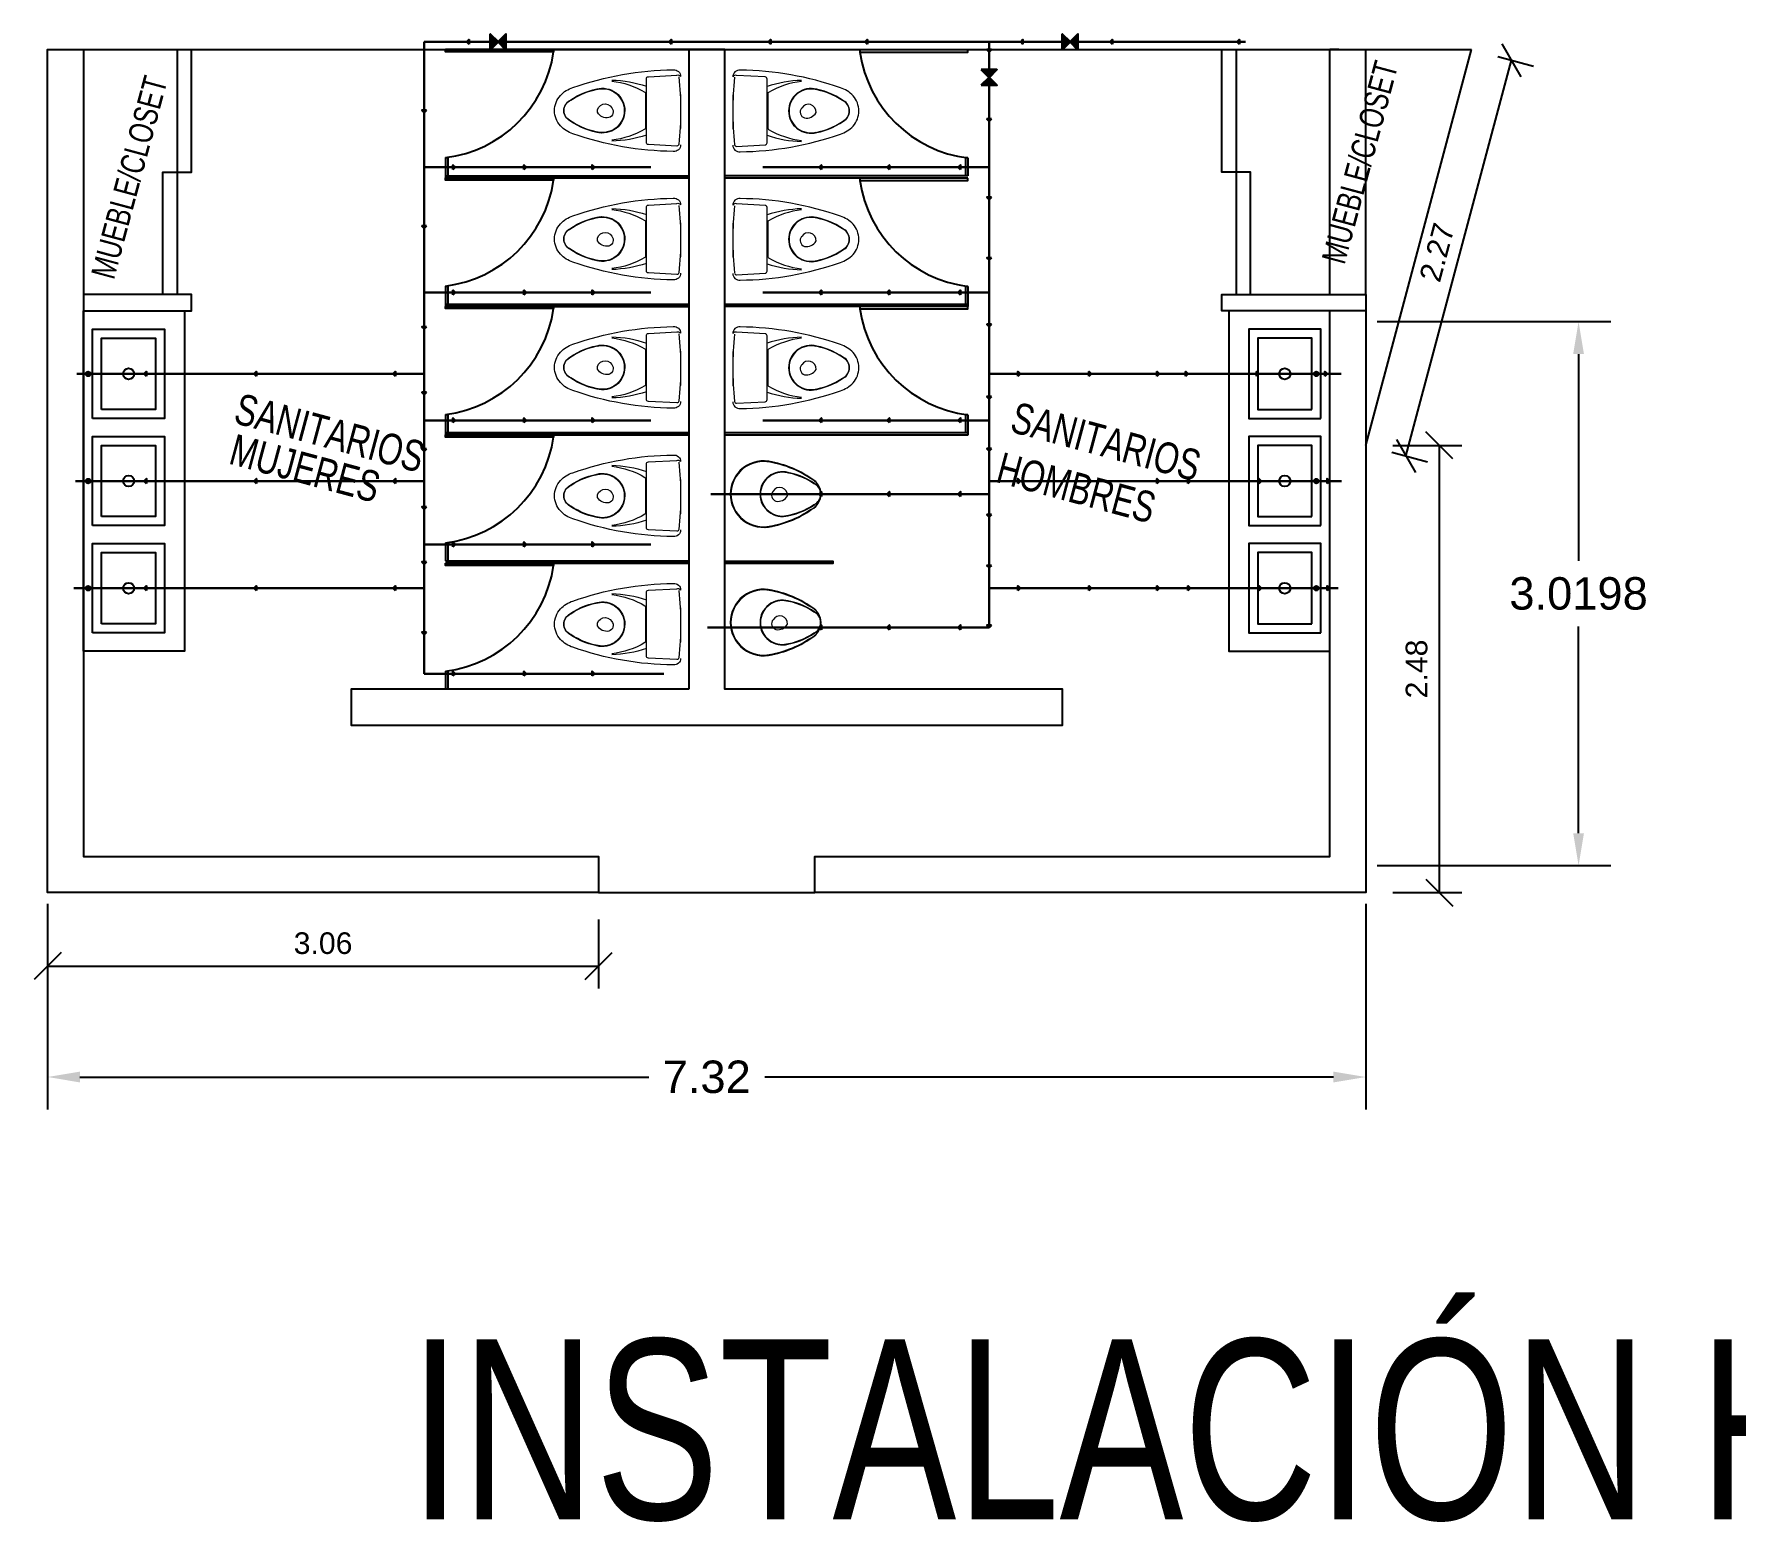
# Model space of a CAD drawing. Header units: millimetres. Extents: x 1309 to 1708, y 884 to 1242.
# Drawn here: x 1539.79 to 1549.24, y 1184.25 to 1192.51 of the extents above; entities that cross this region are included whole.
import ezdxf
from ezdxf.lldxf.tags import DXFTag

# ---------------------------------------------------------------- set-up
doc = ezdxf.new("R2010")
doc.units = ezdxf.units.MM
doc.layers.add('COTAS', color=202, linetype='Continuous', lineweight=0)
doc.layers.add('MOVILIARIO SANITARIO', color=142, linetype='Continuous', lineweight=0)
doc.layers.add('IH', color=170, linetype='Continuous')
doc.layers.add('LINEA LIMITE DE ZONIFICACION', color=2, linetype='Continuous')
doc.styles.add('ARRAY BASE$0$STYLE1', font='swissc.ttf', dxfattribs={"width": 0.9})
doc.styles.get("Standard").update_dxf_attribs({"font": 'arial.ttf'})
doc.styles.add('TEXTO GENERAL', font='swissc.ttf', dxfattribs={"width": 0.9, "height": 1})
tags = doc.linetypes.add('ARRAY BASE$0$CACHE', pattern=[0.24, 0.12, -0.12]).pattern_tags.tags
tags[6:7] = [DXFTag(74, 4), DXFTag(75, 0), DXFTag(340, '0'), DXFTag(46, 1.0), DXFTag(50, 0.0), DXFTag(44, 0.0), DXFTag(45, 0.0)]
tags[4:5] = [DXFTag(74, 4), DXFTag(75, 0), DXFTag(340, '0'), DXFTag(46, 1.0), DXFTag(50, 0.0), DXFTag(44, 0.0), DXFTag(45, 0.0)]
doc.dimstyles.new('metros anotativo', dxfattribs={"dimtxt": 0.12, "dimasz": 0.15, "dimexe": 0.125, "dimexo": 0.15, "dimgap": 0.0652, "dimtad": 1, "dimzin": 1, "dimdsep": 46, "dimtxsty": 'Standard', "dimblk": 'OBLIQUE', "dimcen": 0, "dimadec": 0, "dimazin": 0, "dimtfac": 1, "dimtix": 1, "dimtmove": 0, "dimatfit": 3, "dimfxl": 0.3, "dimarcsym": 0})
doc.dimstyles.get("Standard").update_dxf_attribs({"dimtxt": 0.18, "dimasz": 0.18, "dimexe": 0.18, "dimexo": 0.0625, "dimgap": 0.09, "dimtad": 0, "dimtih": 1, "dimtoh": 1, "dimdec": 4, "dimzin": 0, "dimdsep": 46, "dimtxsty": 'Standard', "dimcen": 0.09, "dimadec": 0, "dimazin": 0, "dimtfac": 1, "dimtdec": 4, "dimtofl": 0, "dimtmove": 0, "dimatfit": 3, "dimfxl": 1, "dimtolj": 1, "dimtzin": 0, "dimarcsym": 0})

# ---------------------------------------------------------------- blocks, each defined once
blk = doc.blocks.new('TAZA')
at = {"lineweight": 0}
for p, q in [((165.5389, 500.0497), (165.3809, 500.0579)), ((165.5498, 499.8612), (165.5498, 500.0382)), ((165.3598, 499.9512), (165.3598, 499.7615)), ((165.5544, 499.9576), (165.5544, 499.8612)), ((165.5499, 499.6842), (165.5498, 499.8612)), ((165.5544, 499.8612), (165.5545, 499.7647)), ((165.3809, 499.6644), (165.539, 499.6727))]:
    blk.add_line(p, q, dxfattribs=at)
for centre, radius, start, end in [((165.3966, 500.0509), 0.0368, 84.189, 180.01), ((165.374, 500.0433), 0.0161, 64.904, 152.06013), ((167.1924, 499.8617), 1.8326, 174.16613, 180.01759), ((165.3845, 498.3654), 1.7222, 70.56938, 89.47271), ((165.5383, 500.0382), 0.0115, 0.01, 87.01), ((165.7581, 499.382), 0.6489, 91.47367, 108.71939), ((165.7975, 499.5533), 0.4752, 96.78563, 120.29354), ((165.5613, 499.9577), 0.00691, 120.29354, 180.01), ((165.7939, 499.8612), 0.1243, 75.1531, 180.01), ((165.7939, 499.8612), 0.1216, 77.25801, 180.01), ((165.7526, 499.6042), 0.3843, 54.75384, 82.7148), ((165.7507, 499.5978), 0.3884, 55.83157, 81.76985), ((165.9139, 499.8421), 0.1537, 42.34763, 73.53768), ((165.9438, 499.8613), 0.0631, 0.01, 66.52644), ((165.9438, 499.8613), 0.0645, 0.01, 61.67657), ((165.9336, 499.8613), 0.1262, 0.01, 41.96988), ((167.1924, 499.8612), 1.8326, 180.00241, 185.85387), ((165.7939, 499.8612), 0.1243, 180.01, 284.8669), ((165.7939, 499.8612), 0.1216, 180.01, 282.76199), ((165.768, 499.8547), 0.034, 139.25036, 252.70004), ((165.7794, 499.8554), 0.0428, 355.25829, 149.96856), ((165.7695, 499.8814), 0.0602, 258.98417, 330.70607), ((165.9438, 499.8613), 0.0631, 293.49356, 0.01), ((165.9438, 499.8613), 0.0645, 298.34343, 0.01), ((165.9336, 499.8613), 0.1262, 318.05012, 0.01), ((165.384, 501.3569), 1.7222, 270.54729, 289.45062), ((165.7579, 500.3405), 0.6489, 251.30061, 268.54633), ((165.5614, 499.7647), 0.00691, 180.01, 239.72646), ((165.7974, 500.1691), 0.4752, 239.72646, 263.23437), ((165.7525, 500.1182), 0.3843, 277.3052, 305.26616), ((165.7506, 500.1247), 0.3884, 278.25015, 304.18843), ((165.9138, 499.8804), 0.1537, 286.48232, 317.67237), ((165.3967, 499.6715), 0.0368, 180.01, 275.831), ((165.3804, 499.6754), 0.0111, 185.85387, 273.01), ((165.5383, 499.6842), 0.0115, 273.01, 0.01)]:
    blk.add_arc(centre, radius, start, end, dxfattribs=at)
blk = doc.blocks.new('_Oblique')
at = {"color": 0, "linetype": 'ByBlock', "lineweight": -2}
blk.add_line((-0.5, -0.5), (0.5, 0.5), dxfattribs=at)
blk = doc.blocks.new('*D230')
at = {"layer": 'COTAS', "color": 0, "lineweight": -2, "ltscale": 2, "transparency": 16777216}
for p, q in [((1539.8638, 1187.5984), (1539.8638, 1187.2155)), ((1542.9238, 1187.5984), (1542.9238, 1187.2155)), ((1539.8638, 1187.3405), (1542.9238, 1187.3405))]:
    blk.add_line(p, q, dxfattribs=at)
at = {"layer": 'Defpoints', "color": 0, "ltscale": 2, "transparency": 16777216}
for p in [(1539.8638, 1187.7484), (1542.9238, 1187.7484), (1542.9238, 1187.3405)]:
    blk.add_point(p, dxfattribs=at)
at = {"layer": 'COTAS', "color": 0, "lineweight": -2, "ltscale": 2, "transparency": 16777216, "xscale": 0.15, "yscale": 0.15, "zscale": 0.15, "rotation": 180}
blk.add_blockref('_Oblique', (1539.8638, 1187.3405), dxfattribs=at)
at = {"layer": 'COTAS', "color": 0, "lineweight": -2, "ltscale": 2, "transparency": 16777216, "xscale": 0.15, "yscale": 0.15, "zscale": 0.15}
blk.add_blockref('_Oblique', (1542.9238, 1187.3405), dxfattribs=at)
at = {"layer": 'COTAS', "color": 0, "ltscale": 2, "transparency": 16777216, "insert": (1541.3938, 1187.4671), "char_height": 0.12, "attachment_point": 5}
blk.add_mtext('3.06', dxfattribs=at)
blk = doc.blocks.new('*D231')
at = {"layer": 'COTAS', "color": 0, "lineweight": -2, "ltscale": 2, "transparency": 16777216}
for p, q in [((1547.3338, 1190.2314), (1547.7174, 1190.2314)), ((1547.5924, 1187.7484), (1547.5924, 1190.2314)), ((1547.3338, 1187.7484), (1547.7174, 1187.7484))]:
    blk.add_line(p, q, dxfattribs=at)
at = {"layer": 'Defpoints', "color": 0, "ltscale": 2, "transparency": 16777216}
for p in [(1547.1838, 1190.2314), (1547.5924, 1190.2314), (1547.1838, 1187.7484)]:
    blk.add_point(p, dxfattribs=at)
at = {"layer": 'COTAS', "color": 0, "lineweight": -2, "ltscale": 2, "transparency": 16777216, "xscale": 0.15, "yscale": 0.15, "zscale": 0.15}
for p, rotation in [((1547.5924, 1190.2314), 90), ((1547.5924, 1187.7484), 270)]:
    blk.add_blockref('_Oblique', p, dxfattribs=dict(at, rotation=rotation))
at = {"layer": 'COTAS', "color": 0, "ltscale": 2, "transparency": 16777216, "insert": (1547.4659, 1188.9899), "char_height": 0.12, "attachment_point": 5, "rotation": 90}
blk.add_mtext('2.48', dxfattribs=at)
blk = doc.blocks.new('*D232')
at = {"layer": 'COTAS', "color": 0, "lineweight": -2, "ltscale": 2, "transparency": 16777216}
for p, q in [((1547.4062, 1190.172), (1547.9932, 1192.369)), ((1547.9158, 1192.3897), (1548.114, 1192.3367)), ((1547.3287, 1190.1927), (1547.5269, 1190.1397))]:
    blk.add_line(p, q, dxfattribs=at)
at = {"layer": 'Defpoints', "color": 0, "ltscale": 2, "transparency": 16777216}
for p in [(1547.7709, 1192.4284), (1547.9932, 1192.369), (1547.1838, 1190.2314)]:
    blk.add_point(p, dxfattribs=at)
at = {"layer": 'COTAS', "color": 0, "lineweight": -2, "ltscale": 2, "transparency": 16777216, "xscale": 0.15, "yscale": 0.15, "zscale": 0.15}
for p, rotation in [((1547.9932, 1192.369), 75.0399999999953), ((1547.4062, 1190.172), 255.0399999999953)]:
    blk.add_blockref('_Oblique', p, dxfattribs=dict(at, rotation=rotation))
at = {"layer": 'COTAS', "color": 0, "ltscale": 2, "transparency": 16777216, "insert": (1547.5785, 1191.3029), "char_height": 0.12, "attachment_point": 5, "rotation": 75.04}
blk.add_mtext('2.27', dxfattribs=at)
blk = doc.blocks.new('*D234')
at = {"color": 0, "lineweight": -2, "transparency": 16777216}
for p, q in [((1539.8638, 1187.6859), (1539.8638, 1186.5449)), ((1547.1838, 1187.6859), (1547.1838, 1186.5449)), ((1540.0438, 1186.7249), (1543.2017, 1186.7249)), ((1547.0038, 1186.7249), (1543.8459, 1186.7249))]:
    blk.add_line(p, q, dxfattribs=at)
at = {"color": 0, "transparency": 16777216}
for points in [[(1540.0438, 1186.7549), (1540.0438, 1186.6949), (1539.8638, 1186.7249)], [(1547.0038, 1186.7549), (1547.0038, 1186.6949), (1547.1838, 1186.7249)]]:
    blk.add_solid(points, dxfattribs=at)
at = {"layer": 'Defpoints', "color": 0, "transparency": 16777216}
for p in [(1539.8638, 1187.7484), (1547.1838, 1187.7484), (1547.1838, 1186.7249)]:
    blk.add_point(p, dxfattribs=at)
at = {"color": 0, "transparency": 16777216, "insert": (1543.5238, 1186.7249), "char_height": 0.18, "attachment_point": 5}
blk.add_mtext('\\A1;7.32', dxfattribs=at)
blk = doc.blocks.new('*D229')
at = {"color": 0, "lineweight": -2, "transparency": 16777216}
for p, q in [((1547.2463, 1190.9182), (1548.545, 1190.9182)), ((1548.365, 1190.7382), (1548.365, 1189.5903)), ((1548.365, 1188.0784), (1548.365, 1189.2263)), ((1547.2463, 1187.8984), (1548.545, 1187.8984))]:
    blk.add_line(p, q, dxfattribs=at)
at = {"color": 0, "transparency": 16777216}
for points in [[(1548.335, 1190.7382), (1548.395, 1190.7382), (1548.365, 1190.9182)], [(1548.335, 1188.0784), (1548.395, 1188.0784), (1548.365, 1187.8984)]]:
    blk.add_solid(points, dxfattribs=at)
at = {"layer": 'Defpoints', "color": 0, "transparency": 16777216}
for p in [(1547.1838, 1190.9182), (1548.365, 1190.9182), (1547.1838, 1187.8984)]:
    blk.add_point(p, dxfattribs=at)
at = {"color": 0, "transparency": 16777216, "insert": (1548.365, 1189.4083), "char_height": 0.18, "attachment_point": 5}
blk.add_mtext('\\A1;3.0198', dxfattribs=at)
blk = doc.blocks.new('SENTIDO')
at = {"lineweight": 30}
h = blk.add_hatch(color=256, dxfattribs=at)
h.dxf.hatch_style = 1
h.paths.add_polyline_path([(1545.109, 1192.5155), (1545.0963, 1192.5028), (1545.109, 1192.49)])
blk.add_lwpolyline([(1545.109, 1192.49), (1545.109, 1192.5155), (1545.0963, 1192.5028)], close=True, dxfattribs=at)
blk = doc.blocks.new('LLAVE DE PASO')
at = {"layer": 'IH', "lineweight": 30, "yscale": 3.422525640741255, "zscale": 3.422525640741255}
for p, xscale in [((6852.2134, -2892.9682), -3.422525640741255), ((-3724.05, -2892.9682), 3.422525640741255)]:
    blk.add_blockref('SENTIDO', p, dxfattribs=dict(at, xscale=xscale))

msp = doc.modelspace()

# ---------------------------------------------------------------- linework, layer by layer
for p, q in [((1539.86382, 1192.42839), (1540.06382, 1192.42839)), ((1543.42382, 1192.42839), (1542.07382, 1192.42839)), ((1547.03382, 1192.42839), (1546.98382, 1192.42839)), ((1547.18382, 1190.23138), (1547.77087, 1192.42839)), ((1547.18382, 1192.42839), (1547.77087, 1192.42839)), ((1542.07382, 1191.82839), (1542.07382, 1191.72839)), ((1542.07382, 1191.82839), (1542.08652, 1191.82839)), ((1542.08652, 1191.82839), (1542.08652, 1191.72839)), ((1544.97382, 1191.82669), (1544.96112, 1191.82669)), ((1544.96112, 1191.82669), (1544.96112, 1191.72669)), ((1544.97382, 1191.82669), (1544.97382, 1191.72669)), ((1542.07382, 1191.72839), (1543.42382, 1191.72839)), ((1542.07382, 1191.72839), (1542.07382, 1191.71569)), ((1542.07382, 1191.71569), (1543.42382, 1191.71569)), ((1543.42382, 1191.71569), (1542.07382, 1191.71569)), ((1544.97382, 1191.72669), (1543.62382, 1191.72669)), ((1544.97382, 1191.71399), (1543.62382, 1191.71399)), ((1542.07382, 1191.11569), (1542.07382, 1191.01569)), ((1542.07382, 1191.11569), (1542.08652, 1191.11569)), ((1542.08652, 1191.11569), (1542.08652, 1191.01569)), ((1544.97382, 1191.11399), (1544.96112, 1191.11399)), ((1544.96112, 1191.11399), (1544.96112, 1191.01399)), ((1544.97382, 1191.11399), (1544.97382, 1191.01399)), ((1542.07382, 1191.01569), (1543.42382, 1191.01569)), ((1542.07382, 1191.01569), (1542.07382, 1191.00299)), ((1542.07382, 1191.00299), (1543.42382, 1191.00299)), ((1543.42382, 1191.00299), (1542.07382, 1191.00299)), ((1544.97382, 1191.01399), (1543.62382, 1191.01399)), ((1544.97382, 1191.00129), (1543.62382, 1191.00129)), ((1544.97382, 1191.01399), (1544.97382, 1191.00129)), ((1542.07382, 1190.40299), (1542.07382, 1190.30299)), ((1542.07382, 1190.40299), (1542.08652, 1190.40299)), ((1542.08652, 1190.40299), (1542.08652, 1190.30299)), ((1544.97382, 1190.40129), (1544.96112, 1190.40129)), ((1544.96112, 1190.40129), (1544.96112, 1190.30129)), ((1544.97382, 1190.40129), (1544.97382, 1190.30129)), ((1542.07382, 1190.30299), (1543.42382, 1190.30299)), ((1542.07382, 1190.30299), (1542.07382, 1190.29029)), ((1542.07382, 1190.29029), (1543.42382, 1190.29029)), ((1543.42382, 1190.29029), (1542.07382, 1190.29029)), ((1544.97382, 1190.30129), (1543.62382, 1190.30129)), ((1544.97382, 1190.28859), (1543.62382, 1190.28859)), ((1544.97382, 1190.30129), (1544.97382, 1190.28859)), ((1542.07382, 1189.69029), (1542.07382, 1189.59029)), ((1542.07382, 1189.69029), (1542.08652, 1189.69029)), ((1542.08652, 1189.69029), (1542.08652, 1189.59029)), ((1542.07382, 1189.59029), (1543.42382, 1189.59029)), ((1542.07382, 1189.57759), (1543.42382, 1189.57759)), ((1543.42382, 1189.57759), (1542.07382, 1189.57759)), ((1542.07382, 1188.97759), (1542.07382, 1188.87759)), ((1542.07382, 1188.97759), (1542.08652, 1188.97759)), ((1542.08652, 1188.97759), (1542.08652, 1188.87759)), ((1542.92382, 1187.74839), (1544.12382, 1187.74839))]:
    msp.add_line(p, q)
at = {"color": 5, "lineweight": 30}
for p, q in [((1541.95546, 1192.47106), (1546.51646, 1192.47106)), ((1543.21281, 1191.77481), (1541.95546, 1191.77481)), ((1543.83483, 1191.77481), (1545.09218, 1191.77481)), ((1543.21281, 1191.0795), (1541.95546, 1191.0795)), ((1543.83483, 1191.0795), (1545.09218, 1191.0795)), ((1543.21281, 1190.37007), (1541.95546, 1190.37007)), ((1543.83483, 1190.37007), (1545.09218, 1190.37007)), ((1540.01982, 1190.03323), (1541.95546, 1190.03323)), ((1543.54645, 1189.96077), (1545.09218, 1189.96077)), ((1547.04952, 1190.03323), (1545.09218, 1190.03323)), ((1543.21281, 1189.68166), (1541.95546, 1189.68166)), ((1540.01023, 1189.43823), (1541.95546, 1189.43823)), ((1547.03074, 1189.43823), (1545.09218, 1189.43823)), ((1543.52839, 1189.22058), (1545.09218, 1189.22058)), ((1541.95546, 1188.96377), (1543.28633, 1188.96377))]:
    msp.add_line(p, q, dxfattribs=at)
at = {"linetype": 'ARRAY BASE$0$CACHE'}
for p, q in [((1546.98382, 1191.06823), (1546.98382, 1192.42839)), ((1547.18382, 1191.06823), (1547.18382, 1192.42839))]:
    msp.add_line(p, q, dxfattribs=at)
for points in [[(1540.06382, 1192.42839), (1540.06382, 1187.94839), (1542.92386, 1187.94839), (1542.92382, 1187.74839), (1539.86382, 1187.74839), (1539.86382, 1192.42839), (1547.18382, 1192.42839)], [(1540.58382, 1192.42839), (1540.58382, 1191.06823), (1540.50382, 1191.06823), (1540.50382, 1191.74831), (1540.66382, 1191.74831), (1540.66382, 1192.42839)], [(1546.46382, 1192.42839), (1546.46382, 1191.06823), (1546.54382, 1191.06823), (1546.54382, 1191.74831), (1546.38382, 1191.74831), (1546.38382, 1192.42839)], [(1540.06382, 1190.97823), (1540.66382, 1190.97823), (1540.66382, 1191.06823), (1540.06382, 1191.06823)], [(1547.18382, 1190.97823), (1546.38382, 1190.97823), (1546.38382, 1191.06823), (1547.18382, 1191.06823)], [(1547.18382, 1191.06823), (1547.18382, 1187.74839), (1547.03382, 1187.74839)], [(1540.06382, 1190.97823), (1540.62382, 1190.97823), (1540.62382, 1189.08823), (1540.06382, 1189.08823), (1540.06382, 1190.97823)], [(1547.18382, 1190.23138), (1547.18382, 1187.74839), (1544.12382, 1187.74839), (1544.12386, 1187.94839), (1546.98382, 1187.94839), (1546.98382, 1190.97823)], [(1546.98382, 1190.97823), (1546.42382, 1190.97823), (1546.42382, 1189.08823), (1546.98382, 1189.08823), (1546.98382, 1190.97823)], [(1540.11382, 1190.38073), (1540.11382, 1190.87573), (1540.51382, 1190.87573), (1540.51382, 1190.38073), (1540.11382, 1190.38073)], [(1546.93382, 1190.38073), (1546.93382, 1190.87573), (1546.53382, 1190.87573), (1546.53382, 1190.38073), (1546.93382, 1190.38073)], [(1540.11382, 1189.78573), (1540.11382, 1190.28073), (1540.51382, 1190.28073), (1540.51382, 1189.78573), (1540.11382, 1189.78573)], [(1546.93382, 1189.78573), (1546.93382, 1190.28073), (1546.53382, 1190.28073), (1546.53382, 1189.78573), (1546.93382, 1189.78573)], [(1540.11382, 1189.19073), (1540.11382, 1189.68573), (1540.51382, 1189.68573), (1540.51382, 1189.19073), (1540.11382, 1189.19073)], [(1546.93382, 1189.19073), (1546.93382, 1189.68573), (1546.53382, 1189.68573), (1546.53382, 1189.19073), (1546.93382, 1189.19073)], [(1543.62382, 1189.58859), (1544.22382, 1189.58859), (1544.22382, 1189.57589), (1543.62382, 1189.57589), (1543.62382, 1189.58859)]]:
    msp.add_lwpolyline(points)
for points in [[(1543.42382, 1188.87759), (1541.54882, 1188.87759), (1541.54882, 1188.67759), (1545.49882, 1188.67759), (1545.49882, 1188.87759), (1543.62382, 1188.87759), (1543.62382, 1192.42839), (1543.42382, 1192.42839)], [(1542.07382, 1192.42839), (1542.67382, 1192.42839), (1542.67382, 1192.41569), (1542.07382, 1192.41569)], [(1544.97382, 1192.42669), (1544.37382, 1192.42669), (1544.37382, 1192.41399), (1544.97382, 1192.41399)], [(1542.07382, 1191.71569), (1542.67382, 1191.71569), (1542.67382, 1191.70299), (1542.07382, 1191.70299)], [(1544.97382, 1191.71399), (1544.37382, 1191.71399), (1544.37382, 1191.70129), (1544.97382, 1191.70129)], [(1542.07382, 1191.00299), (1542.67382, 1191.00299), (1542.67382, 1190.99029), (1542.07382, 1190.99029)], [(1544.97382, 1191.00129), (1544.37382, 1191.00129), (1544.37382, 1190.98859), (1544.97382, 1190.98859)], [(1540.16382, 1190.43073), (1540.16382, 1190.82573), (1540.46382, 1190.82573), (1540.46382, 1190.43073)], [(1546.88382, 1190.43073), (1546.88382, 1190.82573), (1546.58382, 1190.82573), (1546.58382, 1190.43073)], [(1542.07382, 1190.29029), (1542.67382, 1190.29029), (1542.67382, 1190.27759), (1542.07382, 1190.27759)], [(1540.16382, 1189.83573), (1540.16382, 1190.23073), (1540.46382, 1190.23073), (1540.46382, 1189.83573)], [(1546.88382, 1189.83573), (1546.88382, 1190.23073), (1546.58382, 1190.23073), (1546.58382, 1189.83573)], [(1540.16382, 1189.24073), (1540.16382, 1189.63573), (1540.46382, 1189.63573), (1540.46382, 1189.24073)], [(1542.07382, 1189.57759), (1542.67382, 1189.57759), (1542.67382, 1189.56489), (1542.07382, 1189.56489)], [(1546.88382, 1189.24073), (1546.88382, 1189.63573), (1546.58382, 1189.63573), (1546.58382, 1189.24073)]]:
    msp.add_lwpolyline(points, close=True)
at = {"color": 5, "lineweight": 30}
for points in [[(1541.95546, 1192.47106), (1541.95546, 1188.96377)], [(1545.09218, 1192.47106), (1545.09218, 1189.22058)], [(1540.02688, 1190.62823), (1541.95546, 1190.62823)], [(1547.04632, 1190.62823), (1545.09218, 1190.62823)]]:
    msp.add_lwpolyline(points, dxfattribs=at)
for centre, radius in [((1540.08882, 1190.62823), 0.013), ((1540.31382, 1190.62823), 0.03071), ((1546.73382, 1190.62823), 0.03071), ((1546.90882, 1190.62823), 0.013), ((1540.31382, 1190.03323), 0.03071), ((1546.73382, 1190.03323), 0.03071), ((1540.08882, 1190.03323), 0.013), ((1546.90882, 1190.03323), 0.013), ((1540.08882, 1189.43823), 0.013), ((1540.31382, 1189.43823), 0.03071), ((1546.73382, 1189.43823), 0.03071), ((1546.90882, 1189.43823), 0.013)]:
    msp.add_circle(centre, radius)
for centre, start, end in [((1541.98765, 1192.51657), 277.137336, 351.636978), ((1545.05999, 1192.51486), 188.363022, 262.862664), ((1541.98765, 1191.80387), 277.137336, 351.636978), ((1545.05999, 1191.80216), 188.363022, 262.862664), ((1541.98765, 1191.09117), 277.137336, 351.636978), ((1545.05999, 1191.08946), 188.363022, 262.862664), ((1541.98765, 1190.37847), 277.137336, 351.636978), ((1541.98765, 1189.66577), 277.137336, 351.636978)]:
    msp.add_arc(centre, 0.69355, start, end)
at = {"layer": 'MOVILIARIO SANITARIO', "lineweight": 0}
for centre, radius, start, end in [((1543.8396, 1189.96065), 0.18503, 75.153103, 180.01), ((1543.77812, 1189.57815), 0.57182, 54.753842, 82.714798), ((1543.8396, 1189.96065), 0.18092, 77.258014, 180.01), ((1543.94421, 1189.96066), 0.12434, 75.153103, 180.01), ((1543.94421, 1189.96066), 0.12158, 77.258014, 180.01), ((1543.77536, 1189.56856), 0.57801, 55.831571, 81.769854), ((1543.9029, 1189.70363), 0.38426, 54.753842, 82.714798), ((1543.90104, 1189.69719), 0.38842, 55.831571, 81.769854), ((1543.8396, 1189.96065), 0.18503, 180.01, 284.866897), ((1543.8396, 1189.96065), 0.18092, 180.01, 282.761986), ((1543.94421, 1189.96066), 0.12434, 180.01, 284.866897), ((1543.94421, 1189.96066), 0.12158, 180.01, 282.761986), ((1543.91835, 1189.95411), 0.03397, 139.250362, 252.700044), ((1543.92966, 1189.95487), 0.04278, 355.258287, 149.968564), ((1544.06259, 1189.96068), 0.09389, 0.01, 66.526436), ((1544.06259, 1189.96068), 0.09389, 293.493564, 0.01), ((1544.06259, 1189.96068), 0.09594, 0.01, 61.67657), ((1544.06259, 1189.96068), 0.09594, 298.34343, 0.01), ((1544.09406, 1189.96069), 0.06309, 0.01, 66.526436), ((1544.09406, 1189.96069), 0.06309, 293.493564, 0.01), ((1544.09406, 1189.96069), 0.06447, 0.01, 61.67657), ((1544.09406, 1189.96069), 0.06447, 298.34343, 0.01), ((1543.77798, 1190.34312), 0.57182, 277.305202, 305.266158), ((1543.77522, 1190.35271), 0.57801, 278.250146, 304.188429), ((1543.91976, 1189.98081), 0.06024, 258.984175, 330.706073), ((1543.90281, 1190.21768), 0.38426, 277.305202, 305.266158), ((1543.90095, 1190.22413), 0.38842, 278.250146, 304.188429), ((1543.8396, 1189.24795), 0.18503, 75.153103, 180.01), ((1543.8396, 1189.24795), 0.18092, 77.258014, 180.01), ((1543.77812, 1188.86545), 0.57182, 54.753842, 82.714798), ((1543.77536, 1188.85586), 0.57801, 55.831571, 81.769854), ((1543.94421, 1189.24796), 0.12434, 75.153103, 180.01), ((1543.94421, 1189.24796), 0.12158, 77.258014, 180.01), ((1543.9029, 1188.99093), 0.38426, 54.753842, 82.714798), ((1543.90104, 1188.98449), 0.38842, 55.831571, 81.769854), ((1544.06259, 1189.24798), 0.09389, 0.01, 66.526436), ((1544.06259, 1189.24798), 0.09594, 0.01, 61.67657), ((1544.09406, 1189.24799), 0.06309, 0.01, 66.526436), ((1544.09406, 1189.24799), 0.06447, 0.01, 61.67657), ((1543.8396, 1189.24795), 0.18503, 180.01, 284.866897), ((1543.8396, 1189.24795), 0.18092, 180.01, 282.761986), ((1543.94421, 1189.24796), 0.12434, 180.01, 284.866897), ((1543.94421, 1189.24796), 0.12158, 180.01, 282.761986), ((1543.91835, 1189.24141), 0.03397, 139.250362, 252.700044), ((1543.92966, 1189.24217), 0.04278, 355.258287, 149.968564), ((1543.91976, 1189.26811), 0.06024, 258.984175, 330.706073), ((1544.06259, 1189.24798), 0.09389, 293.493564, 0.01), ((1544.06259, 1189.24798), 0.09594, 298.34343, 0.01), ((1544.09406, 1189.24799), 0.06309, 293.493564, 0.01), ((1544.09406, 1189.24799), 0.06447, 298.34343, 0.01), ((1543.77798, 1189.63042), 0.57182, 277.305202, 305.266158), ((1543.77522, 1189.64001), 0.57801, 278.250146, 304.188429), ((1543.90281, 1189.50498), 0.38426, 277.305202, 305.266158), ((1543.90095, 1189.51143), 0.38842, 278.250146, 304.188429)]:
    msp.add_arc(centre, radius, start, end, dxfattribs=at)

# ---------------------------------------------------------------- block references
for p in [(-21.71654, 4.06789), (-18.54008, 4.06789)]:
    msp.add_blockref('LLAVE DE PASO', p)
at = {"rotation": 269.9999999999928}
msp.add_blockref('LLAVE DE PASO', (356.68901, 2756.35552), dxfattribs=at)
at = {"layer": 'IH', "lineweight": 30}
for p in [(-2.90449, -0.03172), (-1.78082, -0.03172), (-1.22927, -0.03172), (-0.69308, -0.03172), (0.17111, -0.03172), (0.66786, -0.03172), (1.37318, -0.03172), (-0.94862, -0.72796), (-0.57036, -0.72796), (-0.17591, -0.72796), (-0.94862, -1.42328), (-0.57036, -1.42328), (-0.17591, -1.42328), (-4.69529, -1.87454), (-4.08534, -1.87454), (-3.31262, -1.87454), (-0.94862, -2.1327), (-0.57036, -2.1327), (-0.17591, -2.1327), (-4.69529, -2.46954), (-4.08534, -2.46954), (-3.31262, -2.46954), (-0.94862, -2.54201), (-0.57036, -2.54201), (-0.17591, -2.54201), (-4.69529, -3.06454), (-4.08534, -3.06454), (-3.31262, -3.06454), (-0.94862, -3.28219), (-0.57036, -3.28219), (-0.17591, -3.28219)]:
    msp.add_blockref('SENTIDO', p, dxfattribs=at)
at = {"layer": 'IH', "lineweight": 30, "rotation": 90}
for p in [(2737.59496, -352.68063), (2734.45824, -353.01658), (2737.59496, -353.06516), (2737.59496, -353.49928), (2734.45824, -353.65929), (2737.59496, -353.836), (2737.59496, -354.20566), (2734.45824, -354.21903), (2734.45824, -354.58284), (2737.59496, -354.60593), (2734.45824, -354.89756), (2737.59496, -354.89594), (2734.45824, -355.21874), (2737.59496, -355.2619), (2734.45824, -355.52422), (2737.59496, -355.5438), (2737.59496, -355.87571), (2734.45824, -355.91426)]:
    msp.add_blockref('SENTIDO', p, dxfattribs=at)
at = {"layer": 'IH', "lineweight": 30, "xscale": -1}
for p in [(3087.22355, -0.72796), (3087.618, -0.72796), (3087.99627, -0.72796), (3087.22355, -1.42328), (3087.618, -1.42328), (3087.99627, -1.42328), (3090.36027, -1.87454), (3090.75472, -1.87454), (3091.13298, -1.87454), (3091.29205, -1.87454), (3091.6865, -1.87454), (3092.06477, -1.87454), (3087.22355, -2.1327), (3087.618, -2.1327), (3087.99627, -2.1327), (3090.36027, -2.46954), (3090.75472, -2.46954), (3091.13298, -2.46954), (3091.30478, -2.46954), (3091.69923, -2.46954), (3092.0775, -2.46954), (3087.22355, -2.82112), (3087.618, -2.82112), (3087.99627, -2.82112), (3090.36027, -3.06454), (3090.75472, -3.06454), (3091.13298, -3.06454), (3091.30478, -3.06454), (3091.69923, -3.06454), (3092.0775, -3.06454), (3087.22355, -3.53901), (3087.618, -3.53901), (3087.99627, -3.53901)]:
    msp.add_blockref('SENTIDO', p, dxfattribs=at)
at = {"layer": 'MOVILIARIO SANITARIO', "color": 1, "xscale": -1}
for p in [(1708.73877, 692.22825), (1708.73877, 691.51555), (1708.73877, 690.80285), (1708.73877, 690.09015), (1708.73877, 689.37745)]:
    msp.add_blockref('TAZA', p, dxfattribs=at)
at = {"layer": 'MOVILIARIO SANITARIO', "color": 1}
for p in [(1378.30888, 692.22655), (1378.30888, 691.51385), (1378.30888, 690.80115)]:
    msp.add_blockref('TAZA', p, dxfattribs=at)

# ---------------------------------------------------------------- texts
at = {"lineweight": 0, "style": 'ARRAY BASE$0$STYLE1', "width": 0.9}
for s, height, rotation, p in [('MUEBLE/CLOSET', 0.1330958, 74.95, (1547.06534, 1191.22985)), ('MUEBLE/CLOSET', 0.1330958, 74.95, (1540.23228, 1191.14609)), ('SANITARIOS', 0.171845, 344.95, (1540.8902, 1190.35752)), ('SANITARIOS', 0.171845, 344.95, (1545.20082, 1190.3091)), ('MUJERES', 0.171845, 344.95, (1540.86302, 1190.1311)), ('HOMBRES', 0.171845, 344.95, (1545.12199, 1190.02944))]:
    msp.add_text(s, height=height, rotation=rotation, dxfattribs=at).set_placement(p)
at = {"layer": 'LINEA LIMITE DE ZONIFICACION', "ltscale": 0.01, "style": 'TEXTO GENERAL', "width": 0.9}
msp.add_text('INSTALACIÓN HIDRAULICA', height=1, dxfattribs=at).set_placement((1541.87435, 1184.26909))

# ---------------------------------------------------------------- dimensions: what is measured, and where the dimension line sits
dim = msp.add_aligned_dim(p1=(1547.18382, 1187.89839), p2=(1547.18382, 1190.91823), distance=-1.18115, dimstyle='Standard')
dim.commit()
dim.dimension.update_dxf_attribs({"geometry": '*D229', "text_midpoint": (1548.36497, 1189.40831)})
dim = msp.add_linear_dim(base=(1547.18382, 1186.72491), p1=(1539.86382, 1187.74839), p2=(1547.18382, 1187.74839), angle=180, dimstyle='Standard', override={"dimdec": 2})
dim.commit()
dim.dimension.update_dxf_attribs({"geometry": '*D234', "text_midpoint": (1543.52382, 1186.72491)})
at = {"layer": 'COTAS', "ltscale": 2}
dim = msp.add_aligned_dim(p1=(1547.18382, 1190.23138), p2=(1547.77087, 1192.42839), distance=-0.23013, dimstyle='metros anotativo', dxfattribs=at)
dim.commit()
dim.dimension.update_dxf_attribs({"geometry": '*D232', "text_midpoint": (1547.57848, 1191.30286)})
dim = msp.add_linear_dim(base=(1547.59239, 1190.23138), p1=(1547.18382, 1187.74839), p2=(1547.18382, 1190.23138), angle=90, dimstyle='metros anotativo', dxfattribs=at)
dim.commit()
dim.dimension.update_dxf_attribs({"geometry": '*D231', "text_midpoint": (1547.46592, 1188.98989)})
dim = msp.add_linear_dim(base=(1542.92382, 1187.34055), p1=(1539.86382, 1187.74839), p2=(1542.92382, 1187.74839), dimstyle='metros anotativo', dxfattribs=at)
dim.commit()
dim.dimension.update_dxf_attribs({"geometry": '*D230', "text_midpoint": (1541.39382, 1187.46706)})

doc.saveas('drawing.dxf')
